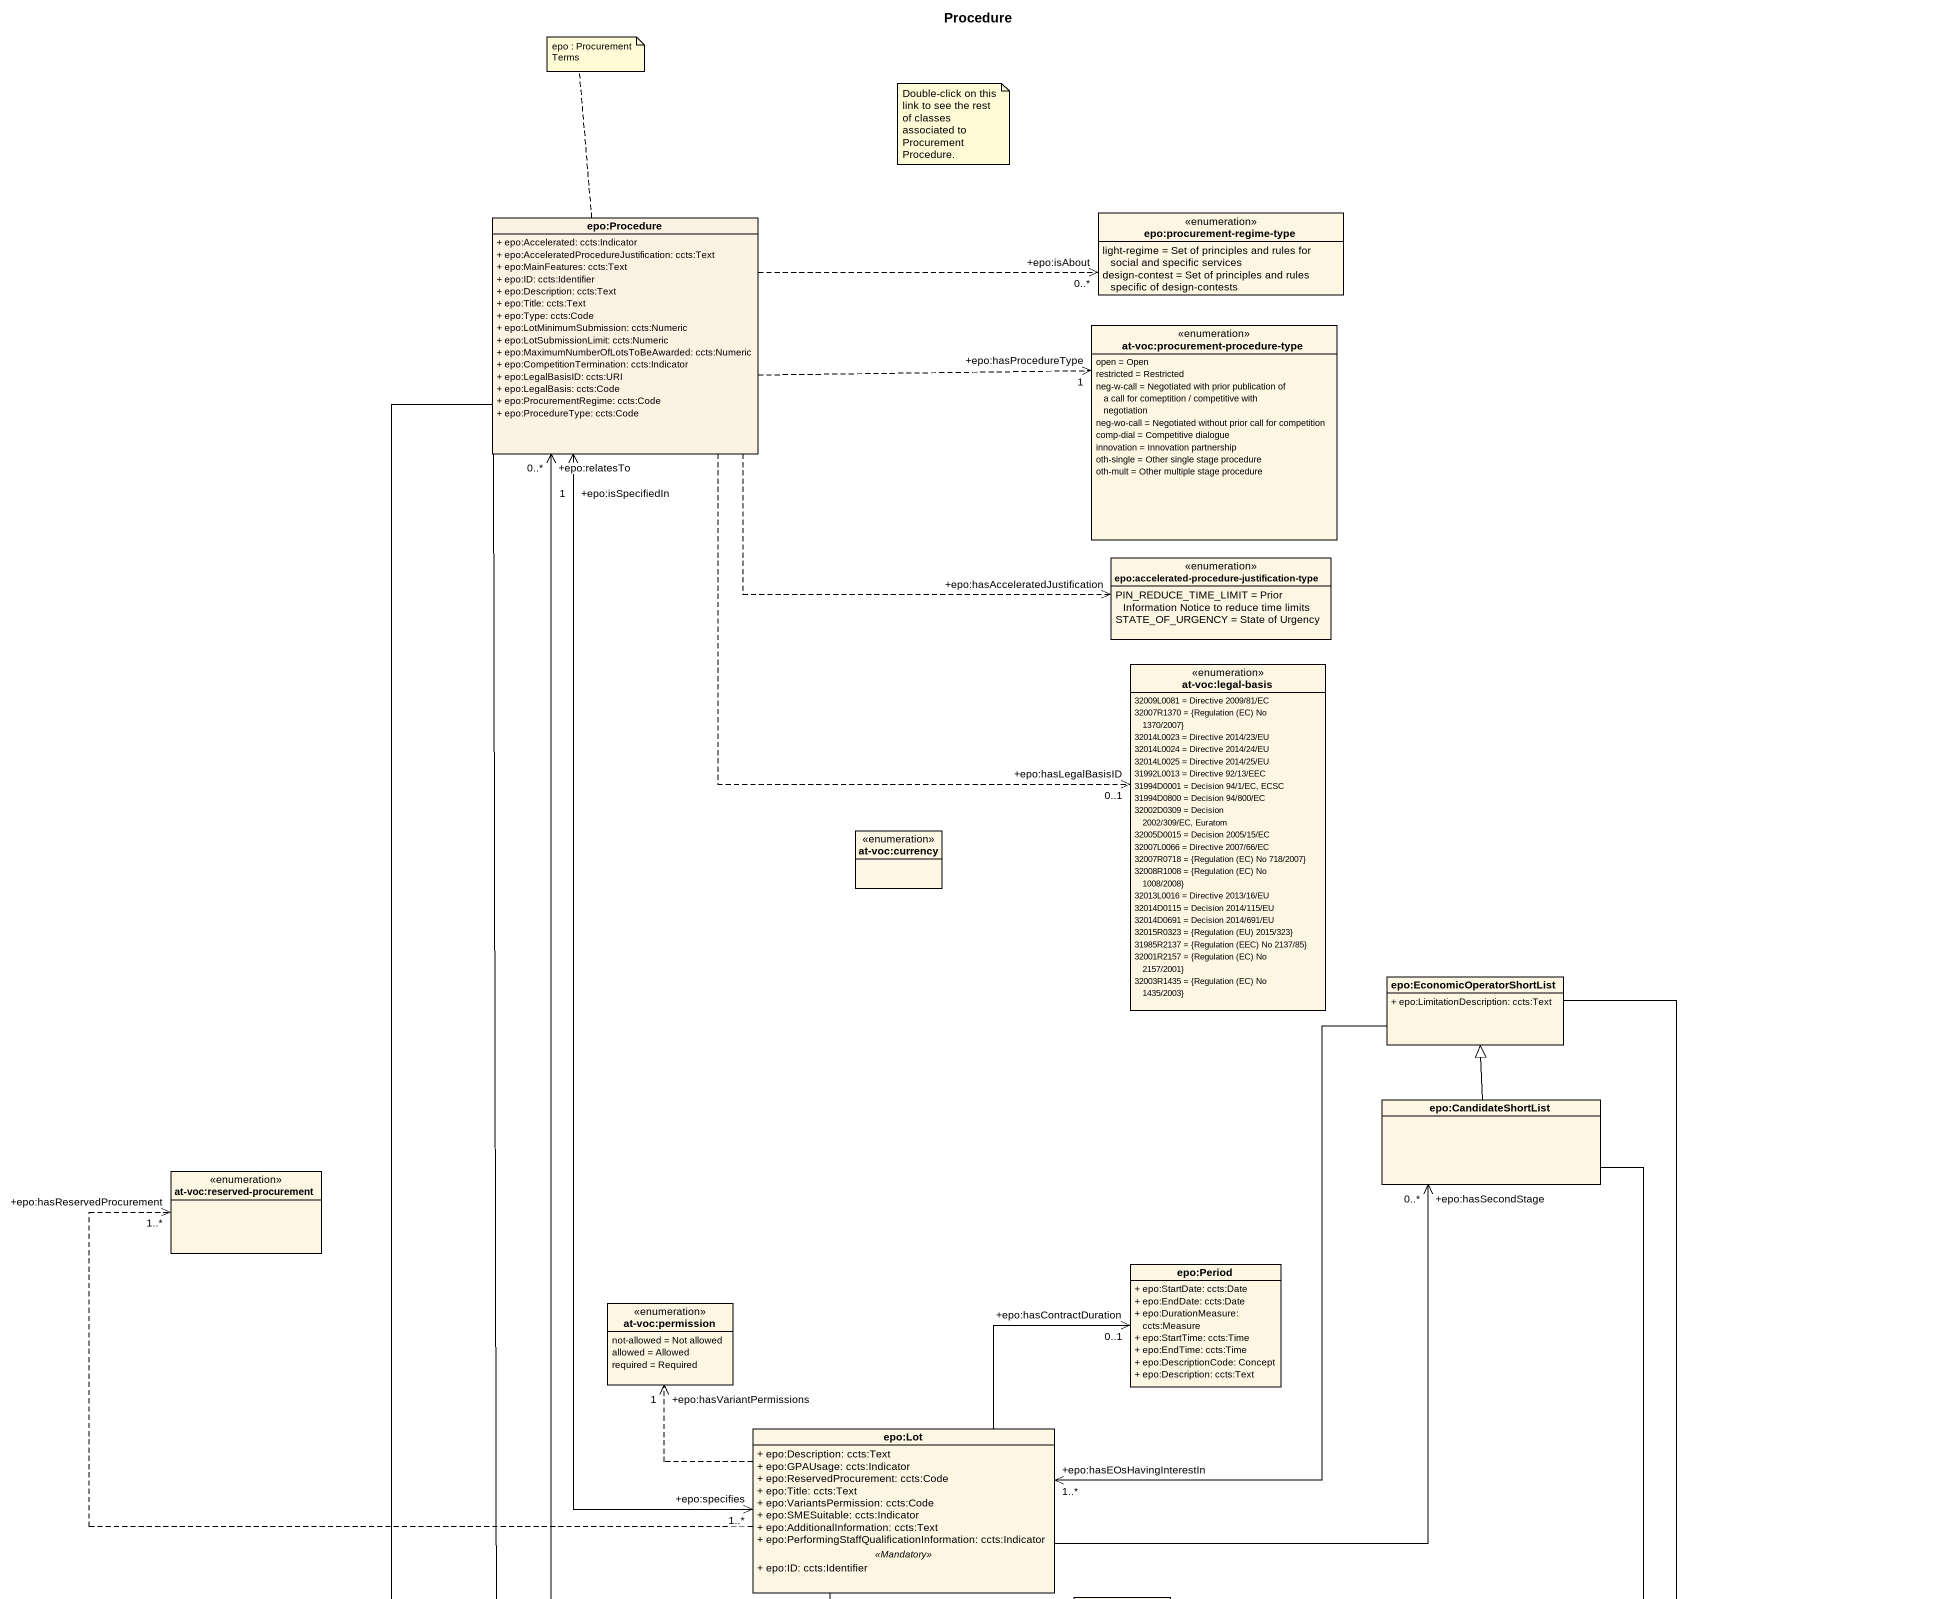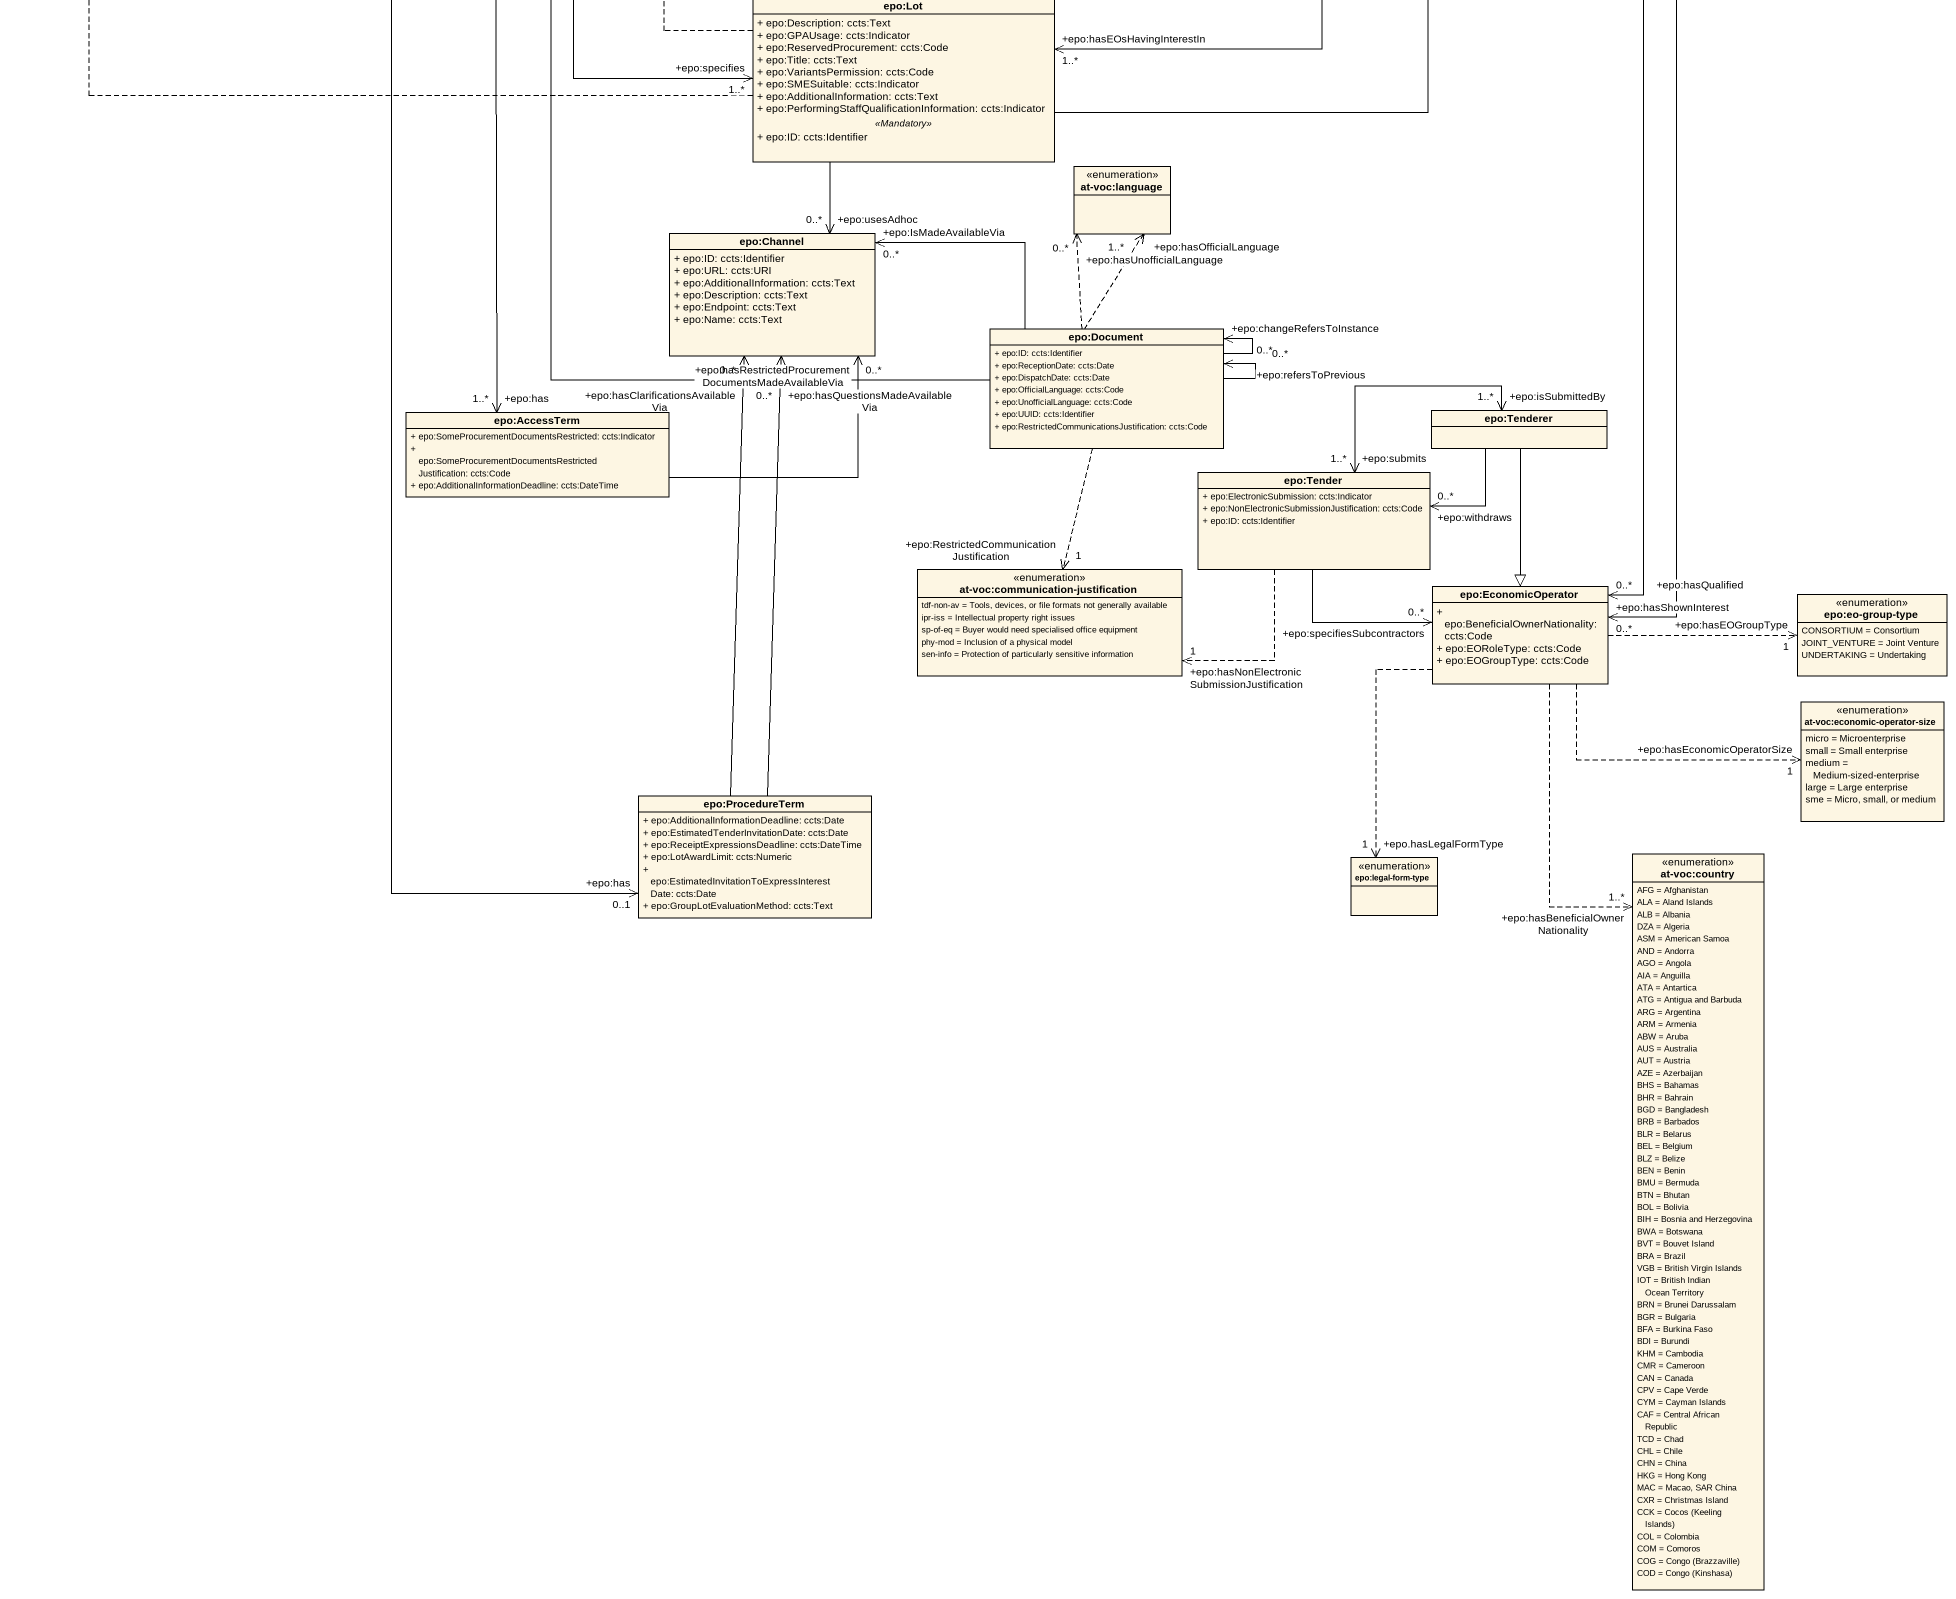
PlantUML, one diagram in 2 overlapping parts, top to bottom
@startuml
title Procedure
hide circle
hide empty members
skinparam classAttributeIconSize 0
enum "epo:procurement-regime-type" as epo_procurement_regime_type {
  light-regime = Set of principles and rules for social and specific services
  design-contest = Set of principles and rules specific of design-contests
}
class "epo:Procedure" as epo_Procedure #FCF2E3 {
  + epo:Accelerated: ccts:Indicator
  + epo:AcceleratedProcedureJustification: ccts:Text
  + epo:MainFeatures: ccts:Text
  + epo:ID: ccts:Identifier
  + epo:Description: ccts:Text
  + epo:Title: ccts:Text
  + epo:Type: ccts:Code
  + epo:LotMinimumSubmission: ccts:Numeric
  + epo:LotSubmissionLimit: ccts:Numeric
  + epo:MaximumNumberOfLotsToBeAwarded: ccts:Numeric
  + epo:CompetitionTermination: ccts:Indicator
  + epo:LegalBasisID: ccts:URI
  + epo:LegalBasis: ccts:Code
  + epo:ProcurementRegime: ccts:Code
  + epo:ProcedureType: ccts:Code
}
enum "at-voc:procurement-procedure-type" as at_voc_procurement {
  open = Open
  restricted = Restricted
  neg-w-call = Negotiated with prior publication of a call for comeptition / competitive with negotiation
  neg-wo-call = Negotiated without prior call for competition
  comp-dial = Competitive dialogue
  innovation = Innovation partnership
  oth-single = Other single stage procedure
  oth-mult = Other multiple stage procedure
}
enum "epo:accelerated-procedure-justification-type" as epo_accelerated_procedure {
  PIN_REDUCE_TIME_LIMIT = Prior Information Notice to reduce time limits
  STATE_OF_URGENCY = State of Urgency
}
enum "at-voc:legal-basis" as at_voc_legal_basis {
  32009L0081 = Directive 2009/81/EC
  {field} 32007R1370 = {Regulation (EC) No 1370/2007}
  32014L0023 = Directive 2014/23/EU
  32014L0024 = Directive 2014/24/EU
  32014L0025 = Directive 2014/25/EU
  31992L0013 = Directive 92/13/EEC
  31994D0001 = Decision 94/1/EC, ECSC
  31994D0800 = Decision 94/800/EC
  32002D0309 = Decision 2002/309/EC, Euratom
  32005D0015 = Decision 2005/15/EC
  32007L0066 = Directive 2007/66/EC
  {field} 32007R0718 = {Regulation (EC) No 718/2007}
  {field} 32008R1008 = {Regulation (EC) No 1008/2008}
  32013L0016 = Directive 2013/16/EU
  32014D0115 = Decision 2014/115/EU
  32014D0691 = Decision 2014/691/EU
  {field} 32015R0323 = {Regulation (EU) 2015/323}
  {field} 31985R2137 = {Regulation (EEC) No 2137/85}
  {field} 32001R2157 = {Regulation (EC) No 2157/2001}
  {field} 32003R1435 = {Regulation (EC) No 1435/2003}
}
enum "at-voc:currency" as at_voc_currency
class "epo:EconomicOperatorShortList" as epo_EconomicOperatorShortLis {
  + epo:LimitationDescription: ccts:Text
}
class "epo:CandidateShortList" as epo_CandidateShortList
enum "at-voc:reserved-procurement" as at_voc_reserved_procurement
enum "at-voc:permission" as at_voc_permission {
  not-allowed = Not allowed
  allowed = Allowed
  required = Required
}
class "epo:Period" as epo_Period {
  + epo:StartDate: ccts:Date
  + epo:EndDate: ccts:Date
  + epo:DurationMeasure: ccts:Measure
  + epo:StartTime: ccts:Time
  + epo:EndTime: ccts:Time
  + epo:DescriptionCode: Concept
  + epo:Description: ccts:Text
}
class "epo:Lot" as epo_Lot {
  + epo:Description: ccts:Text
  + epo:GPAUsage: ccts:Indicator
  + epo:ReservedProcurement: ccts:Code
  + epo:Title: ccts:Text
  + epo:VariantsPermission: ccts:Code
  + epo:SMESuitable: ccts:Indicator
  + epo:AdditionalInformation: ccts:Text
  + epo:PerformingStaffQualificationInformation: ccts:Indicator
  .. <<Mandatory>> ..
  + epo:ID: ccts:Identifier
}
enum "at-voc:language" as at_voc_language
class "epo:Channel" as epo_Channel {
  + epo:ID: ccts:Identifier
  + epo:URL: ccts:URI
  + epo:AdditionalInformation: ccts:Text
  + epo:Description: ccts:Text
  + epo:Endpoint: ccts:Text
  + epo:Name: ccts:Text
}
class "epo:Document" as epo_Document {
  + epo:ID: ccts:Identifier
  + epo:ReceptionDate: ccts:Date
  + epo:DispatchDate: ccts:Date
  + epo:OfficialLanguage: ccts:Code
  + epo:UnofficialLanguage: ccts:Code
  + epo:UUID: ccts:Identifier
  + epo:RestrictedCommunicationsJustification: ccts:Code
}
class "epo:AccessTerm" as epo_AccessTerm {
  + epo:SomeProcurementDocumentsRestricted: ccts:Indicator
  + epo:SomeProcurementDocumentsRestrictedJustification: ccts:Code
  + epo:AdditionalInformationDeadline: ccts:DateTime
}
class "epo:Tenderer" as epo_Tenderer
class "epo:Tender" as epo_Tender {
  + epo:ElectronicSubmission: ccts:Indicator
  + epo:NonElectronicSubmissionJustification: ccts:Code
  + epo:ID: ccts:Identifier
}
enum "at-voc:communication-justification" as at_voc_communication {
  tdf-non-av = Tools, devices, or file formats not generally available
  ipr-iss = Intellectual property right issues
  sp-of-eq = Buyer would need specialised office equipment
  phy-mod = Inclusion of a physical model
  sen-info = Protection of particularly sensitive information
}
class "epo:EconomicOperator" as epo_EconomicOperator {
  + epo:BeneficialOwnerNationality: ccts:Code
  + epo:EORoleType: ccts:Code
  + epo:EOGroupType: ccts:Code
}
enum "epo:eo-group-type" as epo_eo_group_type {
  CONSORTIUM = Consortium
  JOINT_VENTURE = Joint Venture
  UNDERTAKING = Undertaking
}
enum "at-voc:economic-operator-size" as at_voc_economic_operator {
  micro = Microenterprise
  small = Small enterprise
  medium = Medium-sized-enterprise
  large = Large enterprise
  sme = Micro, small, or medium
}
class "epo:ProcedureTerm" as epo_ProcedureTerm {
  + epo:AdditionalInformationDeadline: ccts:Date
  + epo:EstimatedTenderInvitationDate: ccts:Date
  + epo:ReceiptExpressionsDeadline: ccts:DateTime
  + epo:LotAwardLimit: ccts:Numeric
  + epo:EstimatedInvitationToExpressInterestDate: ccts:Date
  + epo:GroupLotEvaluationMethod: ccts:Text
}
enum "epo:legal-form-type" as epo_legal_form_type
enum "at-voc:country" as at_voc_country {
  AFG = Afghanistan
  ALA = Aland Islands
  ALB = Albania
  DZA = Algeria
  ASM = American Samoa
  AND = Andorra
  AGO = Angola
  AIA = Anguilla
  ATA = Antartica
  ATG = Antigua and Barbuda
  ARG = Argentina
  ARM = Armenia
  ABW = Aruba
  AUS = Australia
  AUT = Austria
  AZE = Azerbaijan
  BHS = Bahamas
  BHR = Bahrain
  BGD = Bangladesh
  BRB = Barbados
  BLR = Belarus
  BEL = Belgium
  BLZ = Belize
  BEN = Benin
  BMU = Bermuda
  BTN = Bhutan
  BOL = Bolivia
  BIH = Bosnia and Herzegovina
  BWA = Botswana
  BVT = Bouvet Island
  BRA = Brazil
  VGB = British Virgin Islands
  IOT = British Indian Ocean Territory
  BRN = Brunei Darussalam
  BGR = Bulgaria
  BFA = Burkina Faso
  BDI = Burundi
  KHM = Cambodia
  CMR = Cameroon
  CAN = Canada
  CPV = Cape Verde
  CYM = Cayman Islands
  CAF = Central African Republic
  TCD = Chad
  CHL = Chile
  CHN = China
  HKG = Hong Kong
  MAC = Macao, SAR China
  CXR = Christmas Island
  {field} CCK = Cocos (Keeling Islands)
  COL = Colombia
  COM = Comoros
  {field} COG = Congo (Brazzaville)
  {field} COD = Congo (Kinshasa)
}
epo_Procedure .right.> "+epo:isAbout\n0..*" epo_procurement_regime_type
epo_Procedure .right.> "+epo:hasProcedureType\n1" at_voc_procurement
epo_Procedure .right.> "+epo:hasAcceleratedJustification" epo_accelerated_procedure
epo_Procedure ..> "+epo:hasLegalBasisID\n0..1" at_voc_legal_basis
epo_Procedure "+epo:isSpecifiedIn\n1" <--> "+epo:specifies\n1..*" epo_Lot
epo_Procedure --> "+epo:has\n1..*" epo_AccessTerm
epo_Procedure --> "+epo:has\n0..1" epo_ProcedureTerm
epo_EconomicOperatorShortLis --> "+epo:hasEOsHavingInterestIn\n1..*" epo_Lot
epo_EconomicOperatorShortLis --> "+epo:hasShownInterest\n0..*" epo_EconomicOperator
epo_CandidateShortList -up-|> epo_EconomicOperatorShortLis
epo_CandidateShortList --> "+epo:hasQualified\n0..*" epo_EconomicOperator
epo_Lot -up-> "+epo:hasSecondStage\n0..*" epo_CandidateShortList
epo_Lot .left.> "+epo:hasReservedProcurement\n1..*" at_voc_reserved_procurement
epo_Lot .up.> "+epo:hasVariantPermissions\n1" at_voc_permission
epo_Lot -up-> "+epo:hasContractDuration\n0..1" epo_Period
epo_Lot --> "+epo:usesAdhoc\n0..*" epo_Channel
epo_Document -up-> "+epo:relatesTo\n0..*" epo_Procedure
epo_Document .up.> "+epo:hasOfficialLanguage\n1..*" at_voc_language
epo_Document .up.> "+epo:hasUnofficialLanguage\n0..*" at_voc_language
epo_Document -left-> "+epo:IsMadeAvailableVia\n0..*" epo_Channel
epo_Document --> "+epo:changeRefersToInstance\n0..*" epo_Document
epo_Document --> "+epo:refersToPrevious\n0..*" epo_Document
epo_Document ..> "+epo:RestrictedCommunicationJustification\n1" at_voc_communication
epo_AccessTerm -up-> "+epo:hasRestrictedProcurementDocumentsMadeAvailableVia\n0..*" epo_Channel
epo_Tenderer -left-> "+epo:withdraws\n0..*" epo_Tender
epo_Tenderer "+epo:isSubmittedBy\n1..*" <-left-> "+epo:submits\n1..*" epo_Tender
epo_Tenderer --|> epo_EconomicOperator
epo_Tender .left.> "+epo:hasNonElectronicSubmissionJustification\n1" at_voc_communication
epo_Tender -right-> "+epo:specifiesSubcontractors\n0..*" epo_EconomicOperator
epo_EconomicOperator .right.> "+epo:hasEOGroupType\n1" epo_eo_group_type
epo_EconomicOperator .right.> "+epo:hasEconomicOperatorSize\n1" at_voc_economic_operator
epo_EconomicOperator ..> "+epo.hasLegalFormType\n1" epo_legal_form_type
epo_EconomicOperator ..> "+epo:hasBeneficialOwnerNationality\n1..*" at_voc_country
epo_ProcedureTerm -up-> "+epo:hasClarificationsAvailableVia\n0..*" epo_Channel
epo_ProcedureTerm -up-> "+epo:hasQuestionsMadeAvailableVia\n0..*" epo_Channel
note top of epo_Procedure : epo : Procurement Terms
note as N2
  Double-click on this link to see the rest of classes associated to Procurement Procedure.
end note
@enduml
